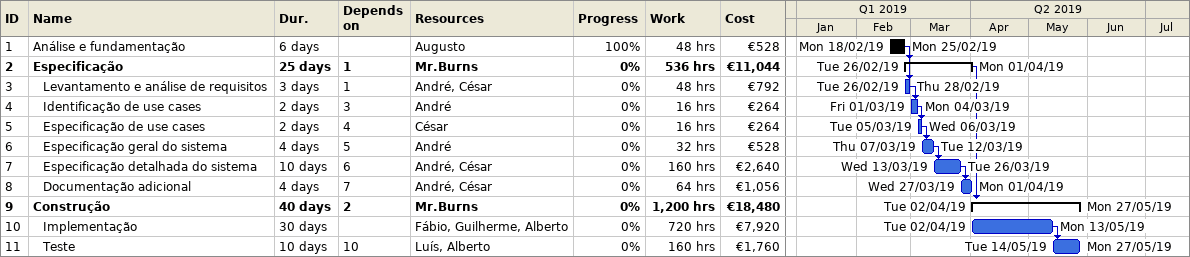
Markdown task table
| ID | Level | Task | Duration | Start | Finish | Predecessors | Resources | % complete | Work (h) | Cost (€) |
|---|---|---|---|---|---|---|---|---|---|---|
| 1 | 1 | Análise e fundamentação | 6d | 2019-02-18 | 2019-02-25 |  | Augusto | 100 | 48 | 528 |
| 2 | 1 | **Especificação** | 25d | 2019-02-26 | 2019-04-01 | 1 | Mr.Burns | 0 | 536 | 11044 |
| 3 | 2 | Levantamento e análise de requisitos | 3d | 2019-02-26 | 2019-02-28 | 1 | André, César | 0 | 48 | 792 |
| 4 | 2 | Identificação de use cases | 2d | 2019-03-01 | 2019-03-04 | 3 | André | 0 | 16 | 264 |
| 5 | 2 | Especificação de use cases | 2d | 2019-03-05 | 2019-03-06 | 4 | César | 0 | 16 | 264 |
| 6 | 2 | Especificação geral do sistema | 4d | 2019-03-07 | 2019-03-12 | 5 | André | 0 | 32 | 528 |
| 7 | 2 | Especificação detalhada do sistema | 10d | 2019-03-13 | 2019-03-26 | 6 | André, César | 0 | 160 | 2640 |
| 8 | 2 | Documentação adicional | 4d | 2019-03-27 | 2019-04-01 | 7 | André, César | 0 | 64 | 1056 |
| 9 | 1 | **Construção** | 40d | 2019-04-02 | 2019-05-27 | 2 | Mr.Burns | 0 | 1200 | 18480 |
| 10 | 2 | Implementação | 30d | 2019-04-02 | 2019-05-13 |  | Fábio, Guilherme, Alberto | 0 | 720 | 7920 |
| 11 | 2 | Teste | 10d | 2019-05-14 | 2019-05-27 | 10 | Luís, Alberto | 0 | 160 | 1760 |
